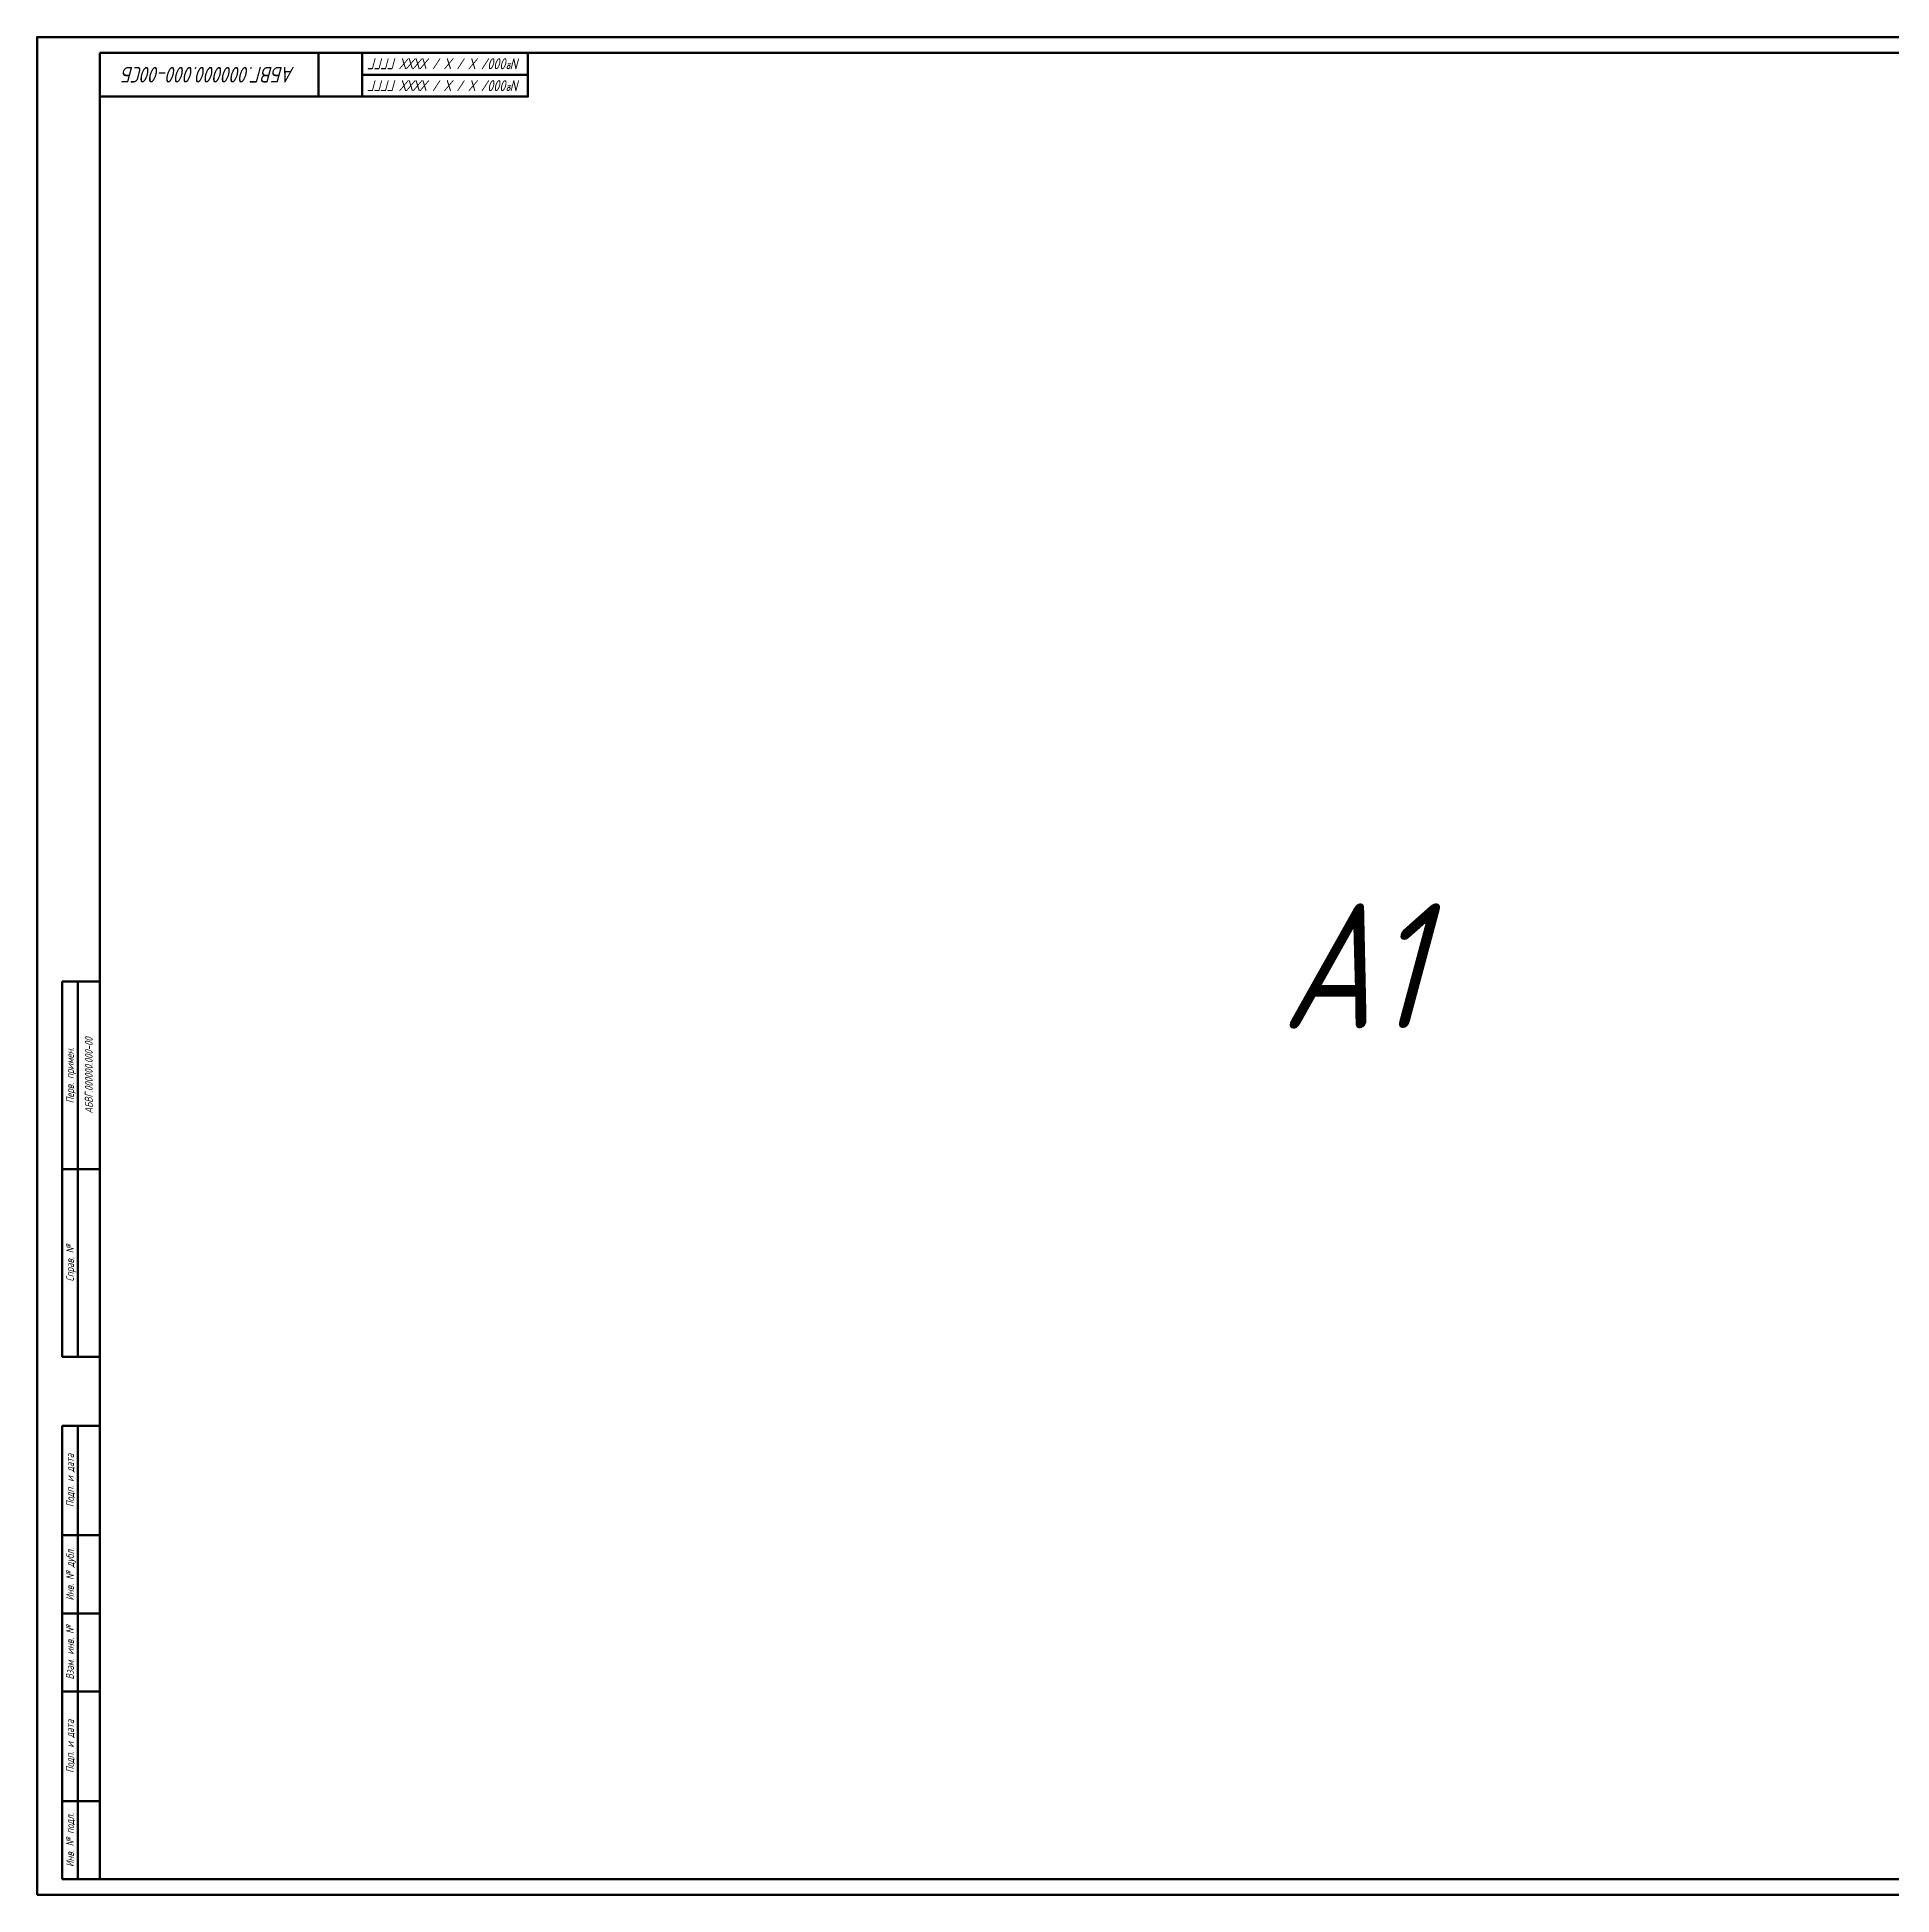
# Model space of a CAD drawing. Header units: inches. Extents: x 0 to 5320, y -3514 to 0.
# Drawn here: x 2942 to 3535, y -2079 to -1485 of the extents above; entities that cross this region are included whole.
import ezdxf

# ---------------------------------------------------------------- set-up
doc = ezdxf.new("R2010")
doc.units = ezdxf.units.IN
doc.header["$MEASUREMENT"] = 0
doc.layers.get('Defpoints').update_dxf_attribs({"color": 30})
doc.styles.add('GOST_A_05.0', font='GOST_A.TTF', dxfattribs={"height": 5})
doc.styles.add('GOST_A_40.0', font='GOST_A.TTF', dxfattribs={"height": 40})
doc.styles.add('GOST_B_02.5', font='GOST_A.TTF', dxfattribs={"height": 2.5})
doc.styles.add('GOST_B_03.5', font='GOST_A.TTF', dxfattribs={"height": 3.5})

msp = doc.modelspace()

# ---------------------------------------------------------------- linework, layer by layer
at = {"lineweight": 50}
for p, q in [((3032, -1490), (3032, -1504)), ((3046, -1490), (3046, -1504)), ((3046, -1497), (3099, -1497)), ((2950, -1787), (2950, -1907)), ((2950, -1787), (2962, -1787)), ((2955, -1787), (2955, -1907)), ((2950, -1847), (2962, -1847)), ((2950, -1907), (2962, -1907)), ((2950, -2074), (2950, -1929)), ((2950, -1929), (2950, -2014)), ((2950, -1929), (2962, -1929)), ((2955, -1929), (2955, -2074)), ((2950, -1964), (2962, -1964)), ((2950, -1989), (2962, -1989)), ((2950, -2014), (2962, -2014)), ((2950, -2049), (2962, -2049)), ((2950, -2074), (2962, -2074))]:
    msp.add_line(p, q, dxfattribs=at)
for points in [[(2962, -1490), (3099, -1490), (3099, -1504), (2962, -1504)], [(2962, -1490), (3778, -1490), (3778, -2074), (2962, -2074)]]:
    msp.add_lwpolyline(points, close=True, dxfattribs=at)
at = {"layer": 'Defpoints', "lineweight": 50}
msp.add_lwpolyline([(2942, -2079), (3783, -2079), (3783, -1485), (2942, -1485)], close=True, dxfattribs=at)

# ---------------------------------------------------------------- texts
at = {"color": 1, "lineweight": 13}
for s, insert, char_height, width, attachment_point, rotation, style in [('{\\fGOST type A|b0|i1|c204|p34;АБВГ.000000.000-00СБ}', (2997, -1497), 5, 70, 5, 180, 'GOST_A_05.0'), ('{\\fGOST type A|b0|i1|c204|p34;№000/ Х / Х / ХХХХ ГГГГ}', (3072.5, -1493.5), 3.5, 53, 5, 180, 'GOST_B_03.5'), ('{\\fGOST type A|b0|i1|c204|p34;№000/ Х / Х / ХХХХ ГГГГ}', (3072.5, -1500.5), 3.5, 53, 5, 180, 'GOST_B_03.5'), ('{\\fGOST type A|b0|i1|c204|p34;АБВГ.000000.000-00}', (2957.25, -1817), 2.5, 60, 2, 90, 'GOST_B_02.5')]:
    msp.add_mtext(s, dxfattribs=dict(at, insert=insert, char_height=char_height, width=width, attachment_point=attachment_point, rotation=rotation, style=style))
at = {"lineweight": 13, "char_height": 2.5, "attachment_point": 2, "rotation": 90, "style": 'GOST_B_02.5'}
for s, insert, width in [('{\\fGOST type A|b0|i1|c204|p34;Перв. примен.}', (2951.25, -1817), 60), ('{\\fGOST type A|b0|i1|c204|p34;Справ. №}', (2951.25, -1877), 60), ('{\\fGOST type A|b0|i1|c204|p34;Подп. и дата}', (2951.25, -1946.5), 35), ('{\\fGOST type A|b0|i1|c204|p34;Инв. № дубл.}', (2951.25, -1976.5), 25), ('{\\fGOST type A|b0|i1|c204|p34;Взам. инв. №}', (2951.25, -2001.5), 25), ('{\\fGOST type A|b0|i1|c204|p34;Подп. и дата}', (2951.25, -2031.5), 35), ('{\\fGOST type A|b0|i1|c204|p34;Инв. № подл.}', (2951.25, -2061.5), 25)]:
    msp.add_mtext(s, dxfattribs=dict(at, insert=insert, width=width))
at = {"layer": 'Defpoints', "lineweight": 13, "insert": (3362.5, -1782), "char_height": 40, "width": 841, "attachment_point": 5, "style": 'GOST_A_40.0'}
msp.add_mtext('{\\fGOST type A|b0|i1|c204|p34;A1}', dxfattribs=at)

doc.saveas('drawing.dxf')
